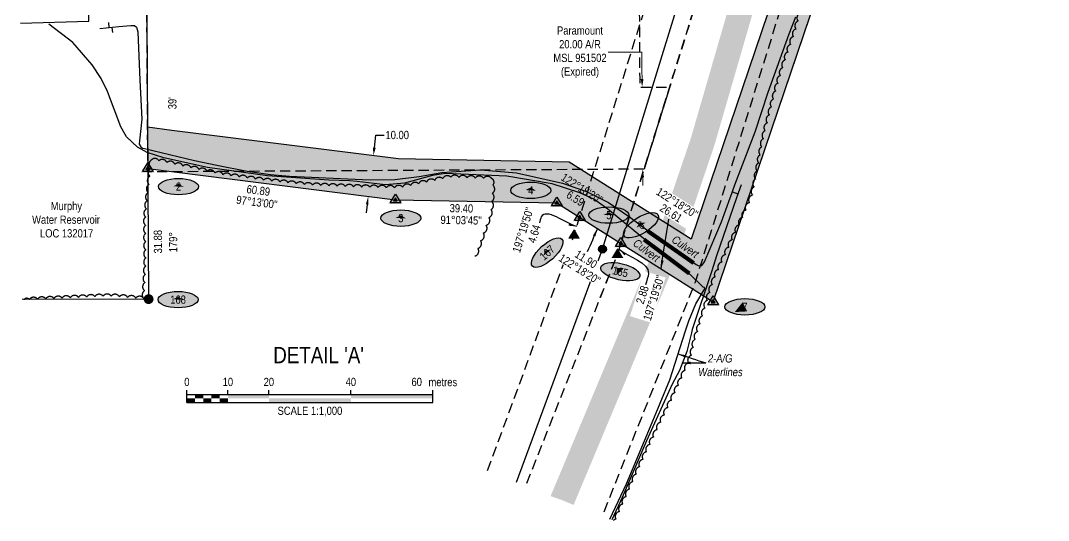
# Model space of a CAD drawing. Extents: x 519217 to 529401, y 6048073 to 6055420.
# Drawn here: x 519599 to 520852, y 6048362 to 6048972 of the extents above; entities that cross this region are included whole.
import ezdxf
from ezdxf.enums import TextEntityAlignment as Align

# ---------------------------------------------------------------- set-up
doc = ezdxf.new("R2010")
doc.units = 0
doc.header["$LTSCALE"] = 5
doc.header["$PDSIZE"] = 0.5
for name, pattern in [('0', [1, 1, 0]), ('foc-ACCESSROAD', [3.75, 2.5, -1.25]), ('foc-FLOWLINE', [3.75, 2.5, -1.25]), ('POWERLINE5', [7.8, 2.4, -0.6, 0.6, -0.6, 0.6, -0.6, 2.4])]:
    doc.linetypes.add(name, pattern=pattern)
doc.layers.get('Defpoints').update_dxf_attribs({"color": 9})
for name, color, linetype in [('AS-FENCE', 48, 'foc-FENCE'), ('AS-PIPE-AG', 44, 'Continuous'), ('AS-PIPE-UG-T', 44, 'Continuous'), ('AS-POWER', 104, 'foc-POWER'), ('AS-POWER-EXISTING', 72, 'POWERLINE5'), ('AS-ROADS', 254, 'Continuous'), ('C-RW', 13, 'Continuous'), ('DETAIL-T', 7, 'Continuous'), ('F-AR', 190, 'foc-ACCESSROAD'), ('F-EZE', 190, 'foc-FLOWLINE'), ('F-WS', 190, 'foc-ACCESSROAD'), ('L-BD', 7, 'Continuous'), ('L-MON', 1, 'Continuous'), ('P-ELEVATION', 7, 'Continuous'), ('P-PROPOSED', 10, 'Continuous'), ('P-PROPOSED-H', 21, 'Continuous'), ('P-STATION', 7, 'Continuous'), ('P-TXT', 4, 'Continuous'), ('T-BUSH', 110, '0')]:
    doc.layers.add(name, color=color, linetype=linetype)
for name, color, linetype, lineweight in [('AS-GENERAL', 48, 'Continuous', 18), ('C-WS-T', 13, 'Continuous', 9), ('F-AR-T', 190, 'Continuous', 9), ('T-TEXT', 48, 'Continuous', 18)]:
    doc.layers.add(name, color=color, linetype=linetype, lineweight=lineweight)
doc.styles.add('80', font='ARIALN.TTF', dxfattribs={"height": 10})
doc.styles.add('80CG', font='ARIALN.TTF', dxfattribs={"height": 10})
doc.styles.add('80L', font='ARIALN.TTF', dxfattribs={"height": 10})
doc.styles.add('foc-LtypeFont', font='ARIALN.TTF', dxfattribs={"height": 7.35})
doc.linetypes.add('foc-FENCE', pattern='A,10,-1,["X",foc-LtypeFont,S=0.2,R=0,X=-0.625,Y=-0.75],-1.24', length=12.24)
doc.linetypes.add('foc-POWER', pattern='A,6,-1,["P",foc-LtypeFont,S=0.2,R=0,X=-0.625,Y=-0.75],-1.24,4', length=12.24)
doc.dimstyles.new('Compass 5 000', dxfattribs={"dimscale": 5, "dimtxt": 9, "dimasz": 2, "dimexe": 0.2, "dimexo": 0.0625, "dimgap": 0.5, "dimtad": 0, "dimtih": 1, "dimtoh": 1, "dimzin": 0, "dimdsep": 46, "dimtxsty": '80CG', "dimcen": 0.1, "dimse1": 1, "dimse2": 1, "dimclrd": 256, "dimclrt": 256, "dimaunit": 1, "dimadec": 4, "dimazin": 0, "dimtfac": 0.06, "dimtofl": 0, "dimtmove": 0, "dimatfit": 1, "dimfxl": 0.2, "dimtolj": 1, "dimtzin": 0, "dimlwd": -1, "dimarcsym": 0})

# ---------------------------------------------------------------- blocks, each defined once
blk = doc.blocks.new('POWERPOLE')
h = blk.add_hatch(color=255)
edge = h.paths.add_edge_path()
edge.add_arc((0, 0), 0.96, 0, 360)
at = {"linetype": 'Continuous'}
for p, q in [((0.68, -0.68), (-0.68, 0.68)), ((-0.68, -0.68), (0.68, 0.68))]:
    blk.add_line(p, q, dxfattribs=at)
blk.add_circle((0, 0), 0.96, dxfattribs=at)
blk = doc.blocks.new('*D695')
at = {"layer": 'Defpoints', "color": 0, "transparency": 16777216}
for p in [(520031.6, 6048806.9), (520022.8, 6048757.6), (520025.3, 6048757.3)]:
    blk.add_point(p, dxfattribs=at)
at = {"layer": 'P-TXT', "transparency": 16777216}
for p, q in [((520030.3, 6048817.1), (520032.3, 6048832.5)), ((520032.3, 6048832.5), (520042.3, 6048832.5)), ((520021.5, 6048747.7), (520020.3, 6048737.8))]:
    blk.add_line(p, q, dxfattribs=at)
for points in [[(520028.7, 6048817.3), (520032, 6048816.9), (520029.1, 6048807.2)], [(520019.9, 6048747.9), (520023.2, 6048747.5), (520022.8, 6048757.6)]]:
    blk.add_solid(points, dxfattribs=at)
at = {"layer": 'P-TXT', "transparency": 16777216, "insert": (520058.2, 6048832.5), "char_height": 10, "attachment_point": 5, "style": '80CG'}
blk.add_mtext('\\A1;10.00', dxfattribs=at)
blk = doc.blocks.new('we')
at = {"layer": 'P-ELEVATION'}
h = blk.add_hatch(color=111, dxfattribs=at)
h.dxf.hatch_style = 1
edge = h.paths.add_edge_path()
edge.add_ellipse((0, 0), major_axis=(-24.4, 0), ratio=0.410256, start_angle=0, end_angle=360)
at = {"layer": 'P-ELEVATION', "color": 7, "flags": 128}
blk.add_lwpolyline([(0, 0, 12.5, 0, 0), (-12.4, -6.4, 0, 0, 0)], format="xyseb", dxfattribs=at)
at = {"layer": 'P-ELEVATION', "color": 7}
blk.add_ellipse((0, 0), major_axis=(-24.4, 0), ratio=0.410256, dxfattribs=at)
at = {"layer": 'P-ELEVATION', "style": '80'}
blk.add_attdef('ELEVATION', text='', height=10, dxfattribs=at).set_placement((0, 0), align=Align.MIDDLE_CENTER)
blk = doc.blocks.new('TRIA')
blk.add_hatch(color=255).paths.add_polyline_path([(-0.04, 1.52), (-1.47, -0.87), (1.39, -0.87)])
blk = doc.blocks.new('Hybrid_EC')
at = {"color": 251}
for points in [[(-1.3, -0.74), (0, 1.42), (1.3, -0.74)], [(0.47, -0.26), (0, 0.53), (-0.47, -0.26)]]:
    blk.add_lwpolyline(points, close=True, dxfattribs=at)
at = {"layer": 'Defpoints'}
blk.add_circle((0, 0), 0.05, dxfattribs=at)
at = {"xscale": 1.2, "yscale": 1.2, "zscale": 1.2}
blk.add_blockref('TRIA', (0.05, 0.06), dxfattribs=at)
blk = doc.blocks.new('Hybrid_Point')
h = blk.add_hatch(color=4)
h.dxf.hatch_style = 1
h.paths.add_polyline_path([(-0.29, -0.15), (0, 0.33), (0.29, -0.15)])
at = {"color": 4}
for points in [[(-1.08, -0.6), (0, 1.2), (1.08, -0.6)], [(-0.29, -0.15), (0, 0.33), (0.29, -0.15)]]:
    blk.add_lwpolyline(points, close=True, dxfattribs=at)
blk.add_blockref('TRIA', (0.04, 0.07))
blk = doc.blocks.new('fdia')
at = {"color": 255, "const_width": 1}
blk.add_lwpolyline([(-0.5, 0, 1), (0.5, 0, 1)], format="xyb", close=True, dxfattribs=at)
blk = doc.blocks.new('Fdiaa')
blk.add_blockref('fdia', (0, 0))
blk = doc.blocks.new('fdib')
at = {"color": 1, "const_width": 1.6}
blk.add_lwpolyline([(-0.4, 0, 1), (0.4, 0, 1)], format="xyb", close=True, dxfattribs=at)
at = {"color": 1}
blk.add_circle((0, 0), 0.8, dxfattribs=at)
blk = doc.blocks.new('Fdibb')
blk.add_blockref('fdib', (0, 0))
blk = doc.blocks.new('fdicc')
for name in ['Fdibb', 'Fdiaa']:
    blk.add_blockref(name, (0, 0))
blk = doc.blocks.new('FDI')
blk.add_blockref('fdicc', (0, 0))
blk = doc.blocks.new('*D696')
at = {"layer": 'Defpoints', "color": 0, "transparency": 16777216}
for p in [(520373.4, 6048891), (520357.4, 6048790.9), (520374.1, 6048791)]:
    blk.add_point(p, dxfattribs=at)
at = {"layer": 'F-AR-T', "transparency": 16777216}
for p, q in [((520315.2, 6048933.5), (520356.5, 6048933.5)), ((520356.5, 6048933.5), (520356.6, 6048910.9)), ((520356.7, 6048900.9), (520356.6, 6048910.9)), ((520357.5, 6048780.9), (520357.5, 6048770.9))]:
    blk.add_line(p, q, dxfattribs=at)
for points in [[(520358.4, 6048900.9), (520355, 6048900.9), (520356.8, 6048890.9)], [(520359.1, 6048780.9), (520355.8, 6048780.9), (520357.4, 6048790.9)]]:
    blk.add_solid(points, dxfattribs=at)
at = {"layer": 'F-AR-T', "transparency": 16777216, "insert": (520281, 6048933.5), "char_height": 10, "attachment_point": 5, "style": '80CG'}
blk.add_mtext('\\A1;Paramount\\P20.00 A/R\\PMSL 951502\\P(Expired)', dxfattribs=at)
blk = doc.blocks.new('*U315')
at = {"color": 0}
for p, q in [((-150, 0), (-150, 15)), ((-100, 10), (-100, 15)), ((-50, 10), (-50, 15)), ((50, 10), (50, 15)), ((150.2, 0), (150.2, 15)), ((-150, 10), (150.2, 10)), ((-150, 0), (150.2, 0))]:
    blk.add_line(p, q, dxfattribs=at)
for points in [[(-150, 5), (-140, 5), (-150, 0), (-140, 0)], [(-140, 10), (-130, 10), (-140, 5), (-130, 5)], [(-130, 5), (-120, 5), (-130, 0), (-120, 0)], [(-120, 10), (-110, 10), (-120, 5), (-110, 5)], [(-110, 5), (-100, 5), (-110, 0), (-100, 0)], [(-100, 10), (-50, 10), (-100, 5), (-50, 5)], [(-50, 5), (50, 5), (-50, 0), (50, 0)], [(50, 10), (150.2, 10), (50, 5), (150.2, 5)]]:
    blk.add_solid(points, dxfattribs=at)
at = {"color": 0, "style": '80'}
blk.add_text('metres', height=10, dxfattribs=at).set_placement((162.2, 20), align=Align.CENTER)
at = {"color": 0, "char_height": 10, "style": '80'}
for s, insert, attachment_point in [('0', (-150, 30.2), 2), ('10', (-100, 30.2), 2), ('20', (-50, 30.2), 2), ('40', (50, 30.2), 2), ('60', (136.7, 30.2), 3), ('SCALE 1:1,000', (0.1, -5), 2)]:
    blk.add_mtext(s, dxfattribs=dict(at, insert=insert, attachment_point=attachment_point))
blk = doc.blocks.new('*U608')
at = {"layer": 'P-ELEVATION'}
h = blk.add_hatch(color=111, dxfattribs=at)
h.dxf.hatch_style = 1
edge = h.paths.add_edge_path()
edge.add_ellipse((0, 0), major_axis=(-24.4, 0), ratio=0.410256, start_angle=0, end_angle=360)
at = {"layer": 'P-ELEVATION', "color": 7, "flags": 128}
blk.add_lwpolyline([(0, 0, 12.5, 0, 0), (0.2, 3.6, 0, 0, 0)], format="xyseb", dxfattribs=at)
at = {"layer": 'P-ELEVATION', "color": 7}
blk.add_ellipse((0, 0), major_axis=(-24.4, 0), ratio=0.410256, dxfattribs=at)
at = {"layer": 'P-ELEVATION', "style": '80'}
blk.add_attdef('ELEVATION', text='', height=10, dxfattribs=at).set_placement((0, 0), align=Align.MIDDLE_CENTER)
blk = doc.blocks.new('*U717')
at = {"layer": 'P-ELEVATION'}
h = blk.add_hatch(color=111, dxfattribs=at)
h.dxf.hatch_style = 1
edge = h.paths.add_edge_path()
edge.add_ellipse((0, 0), major_axis=(-24.4, 0), ratio=0.410256, start_angle=0, end_angle=360)
at = {"layer": 'P-ELEVATION', "color": 7, "flags": 128}
blk.add_lwpolyline([(0, 0, 12.5, 0, 0), (-5.5, 3.7, 0, 0, 0)], format="xyseb", dxfattribs=at)
at = {"layer": 'P-ELEVATION', "color": 7}
blk.add_ellipse((0, 0), major_axis=(-24.4, 0), ratio=0.410256, dxfattribs=at)
at = {"layer": 'P-ELEVATION', "style": '80'}
blk.add_attdef('ELEVATION', text='', height=10, dxfattribs=at).set_placement((0, 0), align=Align.MIDDLE_CENTER)

msp = doc.modelspace()

# ---------------------------------------------------------------- hatches: boundary and pattern name
at = {"layer": 'P-PROPOSED-H'}
h = msp.add_hatch(color=256, dxfattribs=at)
h.dxf.hatch_style = 1
h.paths.add_polyline_path([(520750.495, 6049535.674), (520697.661, 6049535.47), (520650.171, 6049395.319), (520416.405, 6048705.439), (520267.767, 6048799.445), (520059.592, 6048803.307), (519783.597, 6048838.254), (519753.85, 6048842.02), (519754.15, 6048791.609), (520055.979, 6048753.391), (520252.866, 6048749.739), (520443.358, 6048629.263)])

# ---------------------------------------------------------------- linework, layer by layer
at = {"layer": 'AS-FENCE', "flags": 128}
msp.add_lwpolyline([(519598.994, 6048968.959), (519682.318, 6048971.619), (519687.428, 6049350.474), (519724.323, 6049387.449), (519724.903, 6049458.397)], dxfattribs=at)
at = {"layer": 'AS-GENERAL', "const_width": 4.997, "flags": 128}
for points in [[(520363.553, 6048715.474), (520419.623, 6048676.389)], [(520414.303, 6048663.659), (520359.068, 6048705.054)]]:
    msp.add_lwpolyline(points, dxfattribs=at)
at = {"layer": 'AS-PIPE-AG', "flags": 128}
for points in [[(519695.808, 6048962.454), (519718.843, 6048964.799), (519733.338, 6048966.259), (519737.733, 6048966.244), (519740.473, 6048964.129), (519741.783, 6048958.494), (519744.328, 6048899.294), (519746.988, 6048851.839), (519744.033, 6048825.649), (519743.733, 6048821.249), (519743.683, 6048821.229), (519745.458, 6048818.114), (519747.758, 6048816.634), (519750.158, 6048816.199), (519810.963, 6048801.609), (519838.373, 6048795.594), (519875.083, 6048788.354), (519903.518, 6048784.564), (519926.978, 6048782.314), (520015.803, 6048778.369), (520025.998, 6048778.044), (520055.283, 6048778.454), (520085.123, 6048781.889), (520112.758, 6048786.814), (520159.688, 6048790.034), (520203.598, 6048786.264), (520259.848, 6048773.924), (520289.103, 6048763.684), (520315.683, 6048750.149), (520341.568, 6048732.734), (520362.513, 6048716.719), (520422.573, 6048674.539), (520425.978, 6048672.949), (520429.508, 6048673.334), (520432.958, 6048677.814), (520453.478, 6048726.834), (520463.913, 6048755.964), (520464.498, 6048756.889), (520469.863, 6048771.824), (520479.203, 6048796.039), (520494.538, 6048836.504), (520510.458, 6048884.754), (520536.078, 6048956.039), (520544.288, 6048976.809)], [(519695.808, 6048962.454), (519718.843, 6048964.799), (519733.338, 6048966.259), (519737.733, 6048966.244), (519740.473, 6048964.129), (519741.783, 6048958.494), (519744.328, 6048899.294), (519746.988, 6048851.839), (519744.033, 6048825.649), (519743.733, 6048821.249), (519743.683, 6048821.229), (519745.458, 6048818.114), (519747.758, 6048816.634), (519750.158, 6048816.199), (519810.963, 6048801.609), (519838.373, 6048795.594), (519875.083, 6048788.354), (519903.518, 6048784.564), (519926.978, 6048782.314), (520015.803, 6048778.369), (520025.998, 6048778.044), (520055.283, 6048778.454), (520085.123, 6048781.889), (520112.758, 6048786.814), (520159.688, 6048790.034), (520203.598, 6048786.264), (520259.848, 6048773.924), (520289.103, 6048763.684), (520315.683, 6048750.149), (520341.568, 6048732.734), (520362.513, 6048716.719), (520422.573, 6048674.539), (520425.978, 6048672.949), (520429.508, 6048673.334), (520432.958, 6048677.814), (520453.478, 6048726.834), (520463.913, 6048755.964), (520464.498, 6048756.889), (520469.863, 6048771.824), (520479.203, 6048796.039), (520494.538, 6048836.504), (520510.458, 6048884.754), (520536.078, 6048956.039), (520544.288, 6048976.809)], [(520317.587, 6048363.992), (520337.758, 6048406.919), (520337.773, 6048406.844), (520367.018, 6048476.864), (520390.613, 6048533.859), (520390.448, 6048533.874), (520409.796, 6048593.592), (520413.803, 6048605.959), (520422.063, 6048626.484), (520432.408, 6048643.899), (520433.028, 6048645.029), (520433.013, 6048646.384), (520431.138, 6048647.139), (520414.738, 6048662.954), (520414.633, 6048662.924), (520358.403, 6048706.119), (520358.488, 6048706.124), (520314.828, 6048742.054), (520297.838, 6048754.169), (520280.703, 6048762.199), (520246.983, 6048773.169), (520191.893, 6048782.334), (520116.933, 6048785.694), (520101.358, 6048783.174), (520066.968, 6048773.824), (520043.738, 6048771.949), (520009.503, 6048776.029), (519999.863, 6048776.824), (519974.813, 6048777.474), (519899.958, 6048782.584), (519826.898, 6048793.079), (519773.618, 6048804.784), (519753.428, 6048811.264), (519741.613, 6048817.614), (519728.238, 6048830.314), (519721.288, 6048842.724), (519705.053, 6048885.834), (519705.023, 6048885.749), (519697.078, 6048901.364), (519686.398, 6048918.029), (519662.748, 6048945.609), (519633.443, 6048967.679)], [(519706.013, 6048969.864), (519706.563, 6048963.509)], [(519711.348, 6048957.454), (519710.728, 6048963.909)], [(520477.358, 6048771.684), (520471.858, 6048756.064), (520447.268, 6048685.114), (520441.863, 6048666.899), (520417.703, 6048595.289), (520417.808, 6048595.274), (520416.845, 6048591.206), (520411.453, 6048568.404), (520402.263, 6048545.119), (520393.563, 6048528.509), (520362.233, 6048459.549), (520332.388, 6048390.329), (520319.862, 6048363.089)], [(520466.783, 6048763.169), (520473.378, 6048760.844)]]:
    msp.add_lwpolyline(points, dxfattribs=at)
at = {"layer": 'AS-POWER', "flags": 128}
msp.add_lwpolyline([(520203.603, 6048409.224), (520308.453, 6048693.249), (520441.053, 6049123.889), (520576.388, 6049515.414), (520593.768, 6049620.609), (520605.303, 6049706.449), (520695.062, 6049857.149)], dxfattribs=at)
at = {"layer": 'AS-ROADS', "const_width": 30, "flags": 128}
for points in [[(520807.569, 6049798.442), (520777.311, 6049763.534), (520697.979, 6049628.123), (520694.279, 6049619.135), (520626.056, 6049461.764), (520559.955, 6049271.35), (520430.386, 6048823.862), (520378.831, 6048672.318), (520260.631, 6048390.126), (520259.543, 6048387.025)], [(520607.956, 6049409.623), (520559.955, 6049271.35), (520430.386, 6048823.862), (520378.831, 6048672.318), (520259.363, 6048387.097)]]:
    msp.add_lwpolyline(points, dxfattribs=at)
at = {"layer": 'C-RW', "flags": 128}
msp.add_lwpolyline([(519750.183, 6049458.547), (519755.098, 6048632.369), (519600.905, 6048631.774)], dxfattribs=at)
at = {"layer": 'F-AR', "flags": 128}
msp.add_lwpolyline([(520712.344, 6049535.527), (520616.14, 6049277.137), (520421.441, 6048653.115), (520308.187, 6048367.722)], dxfattribs=at)
at = {"layer": 'F-AR', "color": 4, "flags": 128}
msp.add_lwpolyline([(520305.779, 6048634.252), (520326.585, 6048686.68), (520520.964, 6049309.676), (520563.753, 6049424.601)], dxfattribs=at)
at = {"layer": 'F-EZE', "flags": 128}
for points in [[(520168.449, 6048423.175), (520272.361, 6048705.892), (520409.673, 6049145.484), (520543.982, 6049534.877)], [(520604.941, 6049535.112), (520521.073, 6049309.584), (520326.606, 6048686.695), (520214.73, 6048404.809)]]:
    msp.add_lwpolyline(points, dxfattribs=at)
at = {"layer": 'F-WS', "flags": 128}
msp.add_lwpolyline([(520359.101, 6048790.898), (520354.49, 6048790.87), (520319.169, 6048790.648), (519754.174, 6048787.552), (519750.607, 6049387.277), (520350.751, 6049391.013), (520353.799, 6048901.619), (520353.866, 6048890.894), (520390.427, 6048891.12)], close=True, dxfattribs=at)
at = {"layer": 'P-PROPOSED', "flags": 128}
for points in [[(520697.661, 6049535.47), (520416.405, 6048705.439), (520267.767, 6048799.445), (520267.767, 6048799.445), (520059.592, 6048803.307), (520059.592, 6048803.307), (520059.592, 6048803.307), (519783.597, 6048838.254), (519753.85, 6048842.02), (519754.15, 6048791.609), (520055.979, 6048753.391), (520055.979, 6048753.391), (520055.979, 6048753.391), (520252.866, 6048749.739), (520252.866, 6048749.739), (520443.358, 6048629.263), (520750.495, 6049535.674)], [(520650.171, 6049395.319), (520416.405, 6048705.439), (520267.767, 6048799.445), (520267.767, 6048799.445), (520059.592, 6048803.307), (520059.592, 6048803.307), (520059.592, 6048803.307), (519783.597, 6048838.254), (519753.85, 6048842.02), (519754.15, 6048791.609), (520055.979, 6048753.391), (520055.979, 6048753.391), (520055.979, 6048753.391), (520252.866, 6048749.739), (520252.866, 6048749.739), (520443.358, 6048629.263), (520697.412, 6049379.018)]]:
    msp.add_lwpolyline(points, dxfattribs=at)
at = {"layer": 'T-BUSH', "flags": 128}
for points in [[(520852.124, 6049779.055, 0.18070933), (520851.485, 6049774.833, 0.52056705), (520845.168, 6049767.139, 0.52056705), (520839.823, 6049758.693, 0.52056705), (520834.479, 6049750.247, 0.52056705), (520829.135, 6049741.801, 0.52056705), (520824.158, 6049733.134, 0.52056705), (520819.189, 6049724.462, 0.52056705), (520814.219, 6049715.79, 0.52056705), (520809.25, 6049707.118, 0.52056705), (520804.281, 6049698.446, 0.52056705), (520799.312, 6049689.774, 0.52056705), (520794.343, 6049681.101, 0.52056705), (520789.373, 6049672.429, 0.52056705), (520784.404, 6049663.757, 0.52056705), (520779.435, 6049655.085, 0.52056705), (520774.862, 6049646.2, 0.52056705), (520770.344, 6049637.284, 0.52056705), (520765.826, 6049628.369, 0.52056705), (520761.387, 6049619.414, 0.52056705), (520757.02, 6049610.423, 0.52056705), (520752.653, 6049601.433, 0.52056705), (520748.286, 6049592.443, 0.52056705), (520744.555, 6049583.173, 0.52056705), (520740.889, 6049573.875, 0.52056705), (520737.223, 6049564.577, 0.52056705), (520733.556, 6049555.278, 0.52056705), (520729.89, 6049545.98, 0.52056705), (520726.224, 6049536.682, 0.52056705), (520722.558, 6049527.384, 0.52056705), (520719.42, 6049517.917, 0.52056705), (520717.026, 6049508.213, 0.52056705), (520714.632, 6049498.509, 0.52056705), (520712.237, 6049488.806, 0.52056705), (520709.843, 6049479.102, 0.52056705), (520708.484, 6049469.249, 0.52056705), (520708.053, 6049459.264, 0.52056705), (520707.623, 6049449.278, 0.52056705), (520707.158, 6049439.3, 0.52056705), (520703.658, 6049429.938, 0.52056705), (520700.157, 6049420.576, 0.52056705), (520696.657, 6049411.214, 0.52056705), (520693.157, 6049401.852, 0.52056705), (520688.238, 6049393.251, 0.52056705), (520682.376, 6049385.155, 0.52056705), (520676.515, 6049377.059, 0.52056705), (520670.653, 6049368.964, 0.52056705), (520664.811, 6049360.858, 0.52056705), (520661.402, 6049351.462, 0.52056705), (520657.992, 6049342.067, 0.52056705), (520654.583, 6049332.672, 0.52056705), (520651.173, 6049323.276, 0.52056705), (520647.764, 6049313.881, 0.52056705), (520644.355, 6049304.485, 0.52056705), (520642.089, 6049294.771, 0.52056705), (520640.144, 6049284.967, 0.52056705), (520638.199, 6049275.163, 0.52056705), (520636.254, 6049265.36, 0.52056705), (520634.309, 6049255.556, 0.52056705), (520632.364, 6049245.752, 0.52056705), (520630.419, 6049235.948, 0.52056705), (520628.474, 6049226.144, 0.52056705), (520626.529, 6049216.341, 0.52056705), (520623.871, 6049206.707, 0.52056705), (520621.176, 6049197.082, 0.52056705), (520618.482, 6049187.457, 0.52056705), (520615.105, 6049178.1, 0.52056705), (520610.534, 6049169.212, 0.52056705), (520605.963, 6049160.324, 0.52056705), (520601.391, 6049151.436, 0.52056705), (520596.55, 6049142.701, 0.52056705), (520591.25, 6049134.227, 0.52056705), (520585.95, 6049125.753, 0.52056705), (520581.199, 6049116.997, 0.52056705), (520577.38, 6049107.76, 0.52056705), (520573.562, 6049098.523, 0.52056705), (520570.286, 6049089.125, 0.52056705), (520568.417, 6049079.306, 0.52056705), (520566.549, 6049069.487, 0.52056705), (520564.68, 6049059.669, 0.52056705), (520562.988, 6049049.821, 0.52056705), (520561.619, 6049039.92, 0.52056705), (520560.249, 6049030.02, 0.52056705), (520558.88, 6049020.119, 0.52056705), (520556.752, 6049010.366, 0.52056705), (520554.305, 6049000.676, 0.52056705), (520551.858, 6048990.985, 0.52056705), (520549.41, 6048981.294, 0.52056705), (520546.963, 6048971.604, 0.52056705), (520544.381, 6048961.953, 0.52056705), (520541.09, 6048952.516, 0.52056705), (520537.798, 6048943.079, 0.52056705), (520534.507, 6048933.641, 0.52056705), (520531.248, 6048924.193, 0.52056705), (520528.244, 6048914.66, 0.52056705), (520525.24, 6048905.128, 0.52056705), (520522.236, 6048895.595, 0.52056705), (520519.487, 6048885.988, 0.52056705), (520516.936, 6048876.325, 0.52056705), (520514.384, 6048866.661, 0.52056705), (520511.833, 6048856.997, 0.52056705), (520509.282, 6048847.333, 0.52056705), (520506.731, 6048837.669, 0.52056705), (520504.508, 6048827.931, 0.52056705), (520502.635, 6048818.113, 0.52056705), (520500.763, 6048808.295, 0.52056705), (520498.89, 6048798.477, 0.52056705), (520497.018, 6048788.659, 0.52056705), (520495.145, 6048778.842, 0.52056705), (520493.273, 6048769.024, 0.52056705), (520491.4, 6048759.206, 0.52056705), (520487.504, 6048750.037, 0.52056705), (520483.316, 6048740.962, 0.52056705), (520479.128, 6048731.887, 0.52056705), (520474.94, 6048722.812, 0.52056705), (520470.752, 6048713.737, 0.52056705), (520466.563, 6048704.662, 0.52056705), (520462.375, 6048695.587, 0.52056705), (520458.187, 6048686.512, 0.52056705), (520453.999, 6048677.437, 0.52056705), (520449.811, 6048668.361, 0.52056705), (520445.622, 6048659.286, 0.52056705), (520442.18, 6048649.924, 0.52056705), (520439.209, 6048640.381, 0.52056705), (520436.238, 6048630.838, 0.52056705), (520433.267, 6048621.295, 0.52056705), (520430.295, 6048611.752, 0.52056705), (520427.324, 6048602.209, 0.52056705), (520424.353, 6048592.666, 0.52056705), (520421.382, 6048583.123, 0.52056705), (520419.042, 6048573.412, 0.52056705), (520416.873, 6048563.655, 0.52056705), (520413.33, 6048554.359, 0.52056705), (520409.184, 6048545.264, 0.52056705), (520405.039, 6048536.169, 0.52056705), (520400.894, 6048527.075, 0.52056705), (520396.749, 6048517.98, 0.52056705), (520392.435, 6048508.964, 0.52056705), (520388.073, 6048499.971, 0.52056705), (520383.711, 6048490.979, 0.52056705), (520379.349, 6048481.986, 0.52056705), (520374.986, 6048472.993, 0.52056705), (520370.624, 6048464.001, 0.52056705), (520366.262, 6048455.008, 0.52056705), (520361.899, 6048446.016, 0.52056705), (520357.749, 6048436.924, 0.52056705), (520353.637, 6048427.814, 0.52056705), (520349.525, 6048418.704, 0.52056705), (520345.413, 6048409.594, 0.52056705), (520341.3, 6048400.485, 0.52056705), (520337.188, 6048391.375, 0.52056705), (520333.076, 6048382.265, 0.52056705), (520328.964, 6048373.155, 0.52056705), (520324.848, 6048364.047, 0.15061125), (520321.669, 6048362.372, 0.15061125)], [(520153.062, 6048684.881, 0.52056705), (520156.454, 6048694.283, 0.52056705), (520159.846, 6048703.685, 0.52056705), (520163.238, 6048713.087, 0.52056705), (520166.63, 6048722.488, 0.52056705), (520170.022, 6048731.89, 0.52056705), (520172.558, 6048741.475, 0.52056705), (520173.313, 6048751.441, 0.52056705), (520174.067, 6048761.408, 0.52056705), (520174.821, 6048771.374, 0.52056705), (520173.387, 6048779.382, 0.52056705), (520163.398, 6048779.739, 0.52056705), (520153.41, 6048780.095, 0.52056705), (520143.421, 6048780.452, 0.52056705), (520133.432, 6048780.809, 0.52056705), (520123.444, 6048781.166, 0.52056705), (520113.646, 6048779.307, 0.52056705), (520103.865, 6048777.251, 0.52056705), (520094.083, 6048775.196, 0.52056705), (520084.302, 6048773.14, 0.52056705), (520074.521, 6048771.085, 0.52056705), (520064.74, 6048769.029, 0.52056705), (520054.855, 6048768.108, 0.52056705), (520044.864, 6048768.363, 0.52056705), (520034.872, 6048768.618, 0.52056705), (520024.88, 6048768.873, 0.52056705), (520014.889, 6048769.128, 0.52056705), (520004.901, 6048769.497, 0.52056705), (519994.913, 6048769.887, 0.52056705), (519984.926, 6048770.278, 0.52056705), (519974.939, 6048770.668, 0.52056705), (519964.952, 6048771.058, 0.52056705), (519954.964, 6048771.448, 0.52056705), (519945.002, 6048772.178, 0.52056705), (519935.064, 6048773.242, 0.52056705), (519925.126, 6048774.307, 0.52056705), (519915.188, 6048775.372, 0.52056705), (519905.25, 6048776.437, 0.52056705), (519895.312, 6048777.502, 0.52056705), (519885.399, 6048778.775, 0.52056705), (519875.496, 6048780.123, 0.52056705), (519865.592, 6048781.47, 0.52056705), (519855.689, 6048782.818, 0.52056705), (519845.785, 6048784.166, 0.52056705), (519836.009, 6048786.235, 0.52056705), (519826.243, 6048788.362, 0.52056705), (519816.477, 6048790.488, 0.52056705), (519806.711, 6048792.614, 0.52056705), (519796.945, 6048794.741, 0.52056705), (519787.179, 6048796.867, 0.52056705), (519777.412, 6048798.994, 0.52056705), (519767.646, 6048801.12, 0.52056705), (519758.697, 6048802.116, 0.52056705), (519757.653, 6048792.176, 0.52056705), (519756.61, 6048782.236, 0.52056705), (519755.566, 6048772.296, 0.52056705), (519754.522, 6048762.356, 0.52056705), (519753.478, 6048752.415, 0.52056705), (519752.434, 6048742.475, 0.52056705), (519751.408, 6048732.534, 0.52056705), (519751.486, 6048722.539, 0.52056705), (519751.564, 6048712.545, 0.52056705), (519751.642, 6048702.55, 0.52056705), (519751.72, 6048692.556, 0.52056705), (519751.797, 6048682.561, 0.52056705), (519751.627, 6048672.572, 0.52056705), (519751.13, 6048662.589, 0.52056705), (519750.633, 6048652.607, 0.52056705), (519750.135, 6048642.624, 0.52056705), (519749.439, 6048632.869, 0.52056705), (519739.476, 6048633.673, 0.52056705), (519729.514, 6048634.478, 0.52056705), (519719.552, 6048635.282, 0.52056705), (519709.589, 6048636.087, 0.52056705), (519699.61, 6048635.91, 0.52056705), (519689.625, 6048635.454, 0.52056705), (519679.641, 6048634.998, 0.52056705), (519669.656, 6048634.541, 0.52056705), (519659.672, 6048634.085, 0.52056705), (519649.687, 6048633.629, 0.52056705), (519639.703, 6048633.172, 0.52056705), (519629.718, 6048632.716, 0.52056705), (519619.734, 6048632.26, 0.52056705), (519609.749, 6048631.803, 0.52056705), (519603.204, 6048631.504, 0.52056705)]]:
    msp.add_lwpolyline(points, format="xyb", dxfattribs=at)

# ---------------------------------------------------------------- block references
at = {"layer": 'AS-POWER-EXISTING', "xscale": 4.997438599999975, "yscale": 4.997438599999975, "zscale": 4.997438599999975}
msp.add_blockref('POWERPOLE', (520308.453, 6048693.249), dxfattribs=at)
at = {"layer": 'L-BD', "xscale": 0.99948772, "yscale": 0.99948772, "zscale": 0.99948772}
msp.add_blockref('*U315', (519951.678, 6048506.173), dxfattribs=at)
at = {"layer": 'L-MON', "xscale": 4.997438599999975, "yscale": 4.997438599999975, "zscale": 4.997438599999975}
for name, p in [('Hybrid_EC', (519754.15, 6048791.609)), ('Hybrid_EC', (520055.979, 6048753.391)), ('Hybrid_EC', (520252.866, 6048749.739)), ('Hybrid_EC', (520280.687, 6048732.143)), ('Hybrid_EC', (520330.954, 6048700.353)), ('FDI', (519755.098, 6048632.369)), ('Hybrid_EC', (520443.358, 6048629.263))]:
    msp.add_blockref(name, p, dxfattribs=at)
at = {"layer": 'P-STATION', "xscale": 0.99948772, "yscale": 0.99948772, "zscale": 0.99948772}
for name, p, values in [('*U608', (519791.559, 6048769.622), {'ELEVATION': '2'}), ('*U608', (520220.992, 6048765.035), {'ELEVATION': '4'}), ('*U608', (520062.562, 6048731.157), {'ELEVATION': '3'}), ('*U608', (520316.227, 6048734.832), {'ELEVATION': '5'}), ('*U608', (519791.025, 6048631.788), {'ELEVATION': '168'}), ('we', (520482.095, 6048622.971), {'ELEVATION': '7'})]:
    msp.add_blockref(name, p, dxfattribs=at).add_auto_attribs(values)

# ---------------------------------------------------------------- texts
at = {"layer": 'AS-PIPE-UG-T', "insert": (520424.452, 6048565.053), "char_height": 9.99488, "attachment_point": 1, "style": '80L'}
msp.add_mtext_dynamic_manual_height_columns('\\pi12.544;{\\fArial Narrow|b0|i1|c0|p34;2-A/G\\P\\pi0.77972;Waterlines}', width=54.18595, gutter_width=50, heights=[0], dxfattribs=at)
at = {"layer": 'C-WS-T', "insert": (519599.573, 6048750.956), "char_height": 9.99485, "attachment_point": 1, "style": '80L'}
msp.add_mtext_dynamic_manual_height_columns('\\pi36.232;Murphy\\P\\pi13.491;Water Reservoir\\P\\pi23.06;LOC 132017', width=109.68902, gutter_width=50, heights=[0], dxfattribs=at)
at = {"layer": 'DETAIL-T', "color": 3, "insert": (519962.332, 6048564.091), "char_height": 19.9898, "width": 223.74335, "attachment_point": 5, "style": '80CG'}
msp.add_mtext("DETAIL 'A'", dxfattribs=at)
at = {"layer": 'L-BD', "style": '80L'}
for s, p in [("39'", (519784.028, 6048871.452)), ('31.88', (519766.448, 6048702.397)), ('179°', (519785.037, 6048701.819))]:
    msp.add_text(s, height=9.9949, rotation=90.3408, dxfattribs=at).set_placement(p, align=Align.MIDDLE)
at = {"layer": 'L-BD', "insert": (520262.293, 6048786.555), "char_height": 9.99488, "width": 54.82472, "attachment_point": 1, "rotation": 327.688745, "line_spacing_factor": 0.865159, "style": '80L', "bg_fill": 1, "box_fill_scale": 1.1, "bg_fill_color": 21, "bg_fill_transparency": 0}
msp.add_mtext("\\pi-0.063323;122°18'20''\\P\\pi16.732;6.59", dxfattribs=at)
at = {"layer": 'L-BD', "char_height": 9.99488, "width": 54.82472, "attachment_point": 1, "line_spacing_factor": 0.865159, "style": '80L'}
for s, insert, rotation in [("\\pi13.548;60.89 \\P\\pi2.7354;97°13'00''", (519861.881, 6048773.416), 352.783631), ("\\pi13.596;39.40 \\P\\pi2.7354;91°03'45''", (520108.623, 6048748.647), 358.937268), ("\\pi-0.063323;197°19'50''\\P\\pi16.616;4.64", (520198.265, 6048691.285), 72.653195)]:
    msp.add_mtext(s, dxfattribs=dict(at, insert=insert, rotation=rotation))
at = {"layer": 'T-TEXT', "char_height": 9.99488, "attachment_point": 1, "style": '80L'}
for insert, rotation in [((520350.317, 6048706.978), 323.150854), ((520397.109, 6048711.194), 324.91972)]:
    msp.add_mtext_dynamic_manual_height_columns('\\pi0.57756,t50.552;{\\fArial Narrow|b0|i1|c0|p34;Culvert}', width=36.82578, gutter_width=50, heights=[0], dxfattribs=dict(at, insert=insert, rotation=rotation))

# ---------------------------------------------------------------- dimensions: what is measured, and where the dimension line sits
at = {"layer": 'P-TXT'}
dim = msp.add_linear_dim(base=(520022.791, 6048757.594), p1=(520031.6, 6048806.851), p2=(520025.323, 6048757.273), angle=262.783631, text='10.00', dimstyle='Compass 5 000', dxfattribs=at)
dim.commit()
dim.dimension.update_dxf_attribs({"geometry": '*D695', "text_midpoint": (520058.219, 6048832.541), "dimtype": 161})

# ---------------------------------------------------------------- leaders
at = {"layer": 'AS-PIPE-UG-T', "path_type": 1}
msp.add_leader([(520400.692, 6048565.493), (520434.555, 6048554.522)], dimstyle='Compass 5 000', dxfattribs=at)
msp.add_leader([(520405.963, 6048554.496), (520434.555, 6048554.522)], dimstyle='Compass 5 000', override={"dimgap": 0.5, "dimtad": 0}, dxfattribs=at)
at = {"layer": 'L-BD', "path_type": 1}
msp.add_leader([(520277.07, 6048720.969), (520233.772, 6048732.581), (520231.459, 6048725.259)], dimstyle='Compass 5 000', override={"dimgap": 0.5, "dimtad": 0}, dxfattribs=at)

# ---------------------------------------------------------------- next in the draw order: texts
at = {"layer": 'L-BD', "char_height": 9.99488, "width": 54.82472, "attachment_point": 1, "line_spacing_factor": 0.865159, "style": '80L', "bg_fill": 3, "box_fill_scale": 1.15, "bg_fill_color": 256, "bg_fill_true_color": 256, "bg_fill_transparency": 0}
for s, insert, rotation in [("122°18'20''\\P\\pi14.305;26.61", (520378.317, 6048769.108), 327.688745), ("\\pi16.688;2.88\\P\\pi-0.063323;197°19'50''", (520343.885, 6048612.598), 72.661557)]:
    msp.add_mtext(s, dxfattribs=dict(at, insert=insert, rotation=rotation))
at = {"layer": 'L-BD', "insert": (520267.177, 6048700.391), "char_height": 9.99488, "width": 54.82472, "attachment_point": 1, "rotation": 327.688745, "line_spacing_factor": 0.865159, "style": '80L', "bg_fill": 3, "box_fill_scale": 1.1, "bg_fill_color": 256, "bg_fill_transparency": 0}
msp.add_mtext("\\pi13.981;11.90\\P\\pi-0.063323;122°18'20''", dxfattribs=at)

# ---------------------------------------------------------------- next in the draw order: block references
at = {"layer": 'L-MON', "xscale": 4.997438599999975, "yscale": 4.997438599999975, "zscale": 4.997438599999975}
for p in [(520273.773, 6048709.984), (520326.673, 6048686.634)]:
    msp.add_blockref('Hybrid_Point', p, dxfattribs=at)
at = {"layer": 'P-STATION', "xscale": 0.99948772, "yscale": 0.99948772, "zscale": 0.99948772}
for name, p, rotation, values in [('*U608', (520355.425, 6048722.493), 31.97194416652972, {'ELEVATION': '6'}), ('*U608', (520241.015, 6048689.046), 42.65555296222138, {'ELEVATION': '167'}), ('*U717', (520330.144, 6048665.783), 346.9437805989929, {'ELEVATION': '165'})]:
    msp.add_blockref(name, p, dxfattribs=dict(at, rotation=rotation)).add_auto_attribs(values)

# ---------------------------------------------------------------- next in the draw order: dimensions: what is measured, and where the dimension line sits
at = {"layer": 'F-AR-T', "color": 3}
dim = msp.add_linear_dim(base=(520357.395, 6048790.888), p1=(520373.421, 6048891.015), p2=(520374.05, 6048790.993), angle=270.360432, text='Paramount\\P20.00 A/R\\PMSL 951502\\P(Expired)', dimstyle='Compass 5 000', override={"dimtmove": 1}, dxfattribs=at)
dim.commit()
dim.dimension.update_dxf_attribs({"geometry": '*D696', "text_midpoint": (520280.963, 6048933.455), "dimtype": 161})

# ---------------------------------------------------------------- next in the draw order: leaders
at = {"layer": 'L-BD', "path_type": 1}
for points in [[(520379.811, 6048669.453), (520389.262, 6048729.817)], [(520302.22, 6048718.525), (520289.969, 6048690.022)], [(520328.653, 6048693.253), (520364.505, 6048663.649), (520360.83, 6048649.921)]]:
    msp.add_leader(points, dimstyle='Compass 5 000', override={"dimgap": 0.5, "dimtad": 0}, dxfattribs=at)

doc.saveas('drawing.dxf')
